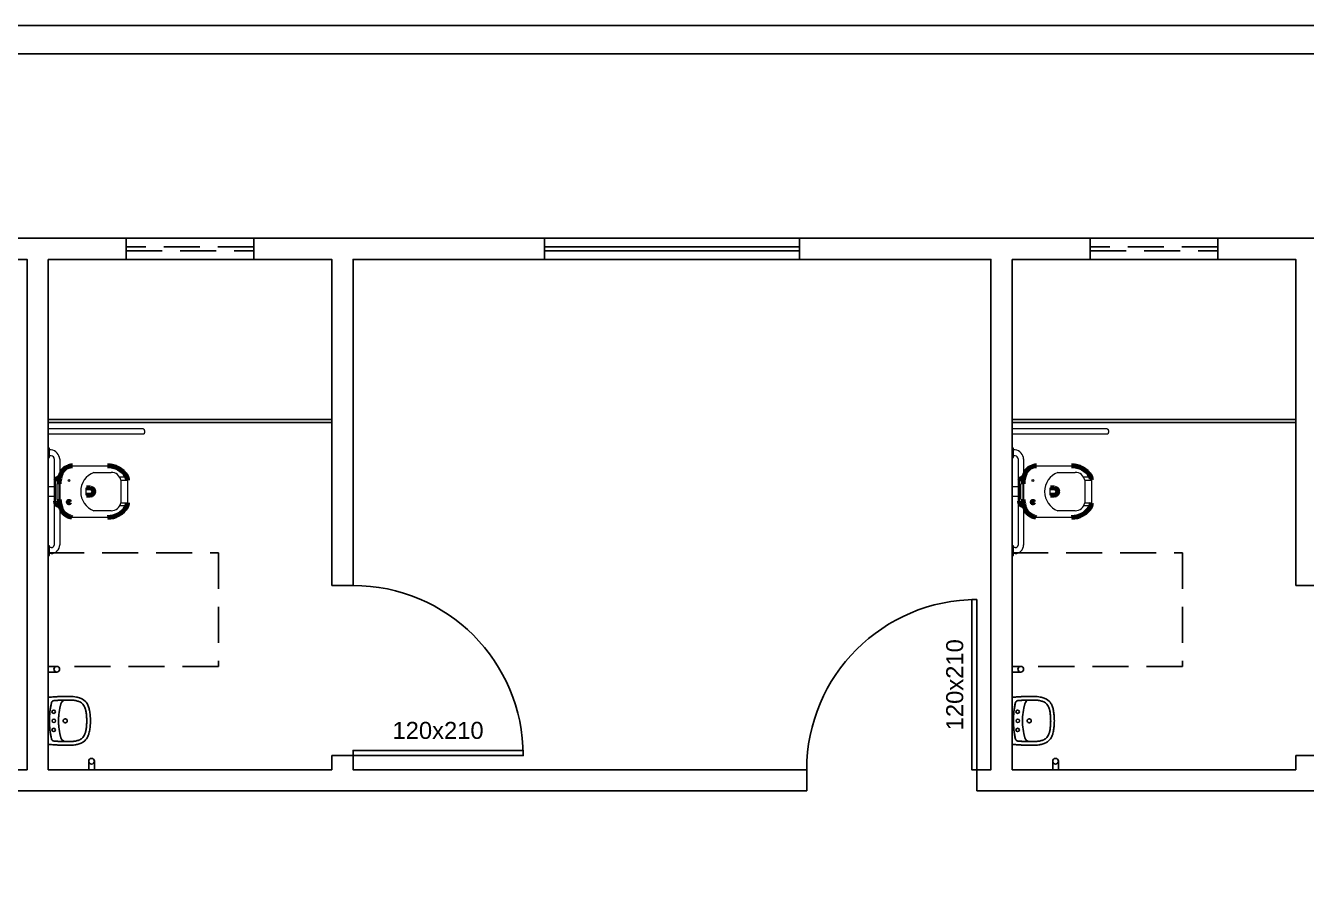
# Model space of a CAD drawing. Header units: centimetres. Extents: x 45464 to 685867, y 12828 to 16690.
# Drawn here: x 675793 to 676697, y 16088 to 16690 of the extents above; entities that cross this region are included whole.
import ezdxf
from ezdxf.enums import TextEntityAlignment as Align

# ---------------------------------------------------------------- set-up
doc = ezdxf.new("R2010")
doc.units = ezdxf.units.CM
doc.header["$LTSCALE"] = 4
doc.linetypes.add('DASHED2', pattern=[9.525, 6.35, -3.175])
for name, color, linetype in [('0.1', 1, 'Continuous'), ('0.2', 2, 'Continuous'), ('0.4', 4, 'Continuous'), ('0.6', 6, 'Continuous'), ('02-CONT', 2, 'Continuous'), ('08', 8, 'Continuous'), ('PDF1_PH - Metal', 253, 'Continuous'), ('PROJEÇÕES', 1, 'DASHED2')]:
    doc.layers.add(name, color=color, linetype=linetype)
doc.styles.add('2mm 1-50', font='arial.ttf', dxfattribs={"height": 0.1})

# ---------------------------------------------------------------- blocks, each defined once
blk = doc.blocks.new('1_00e-flat-70-flat-1')
at = {"color": 1}
blk.add_arc((-62.7, -34.09), 120, 0, 90, dxfattribs=at)
at = {"layer": '02-CONT'}
blk.add_lwpolyline([(-62.7, -34.09), (-62.7, -30.49), (57.3, -30.49), (57.3, -34.09)], close=True, dxfattribs=at)
blk = doc.blocks.new('1_00e-flat-68-flat-1')
at = {"color": 1}
blk.add_arc((34.09, -62.7), 120, 90, 180, dxfattribs=at)
at = {"layer": '02-CONT'}
blk.add_lwpolyline([(34.09, -62.7), (30.49, -62.7), (30.49, 57.3), (34.09, 57.3)], close=True, dxfattribs=at)
blk = doc.blocks.new('Barra 3-flat-26-flat-1')
at = {"layer": 'PDF1_PH - Metal', "lineweight": 9}
for points in [[(-25386.64, -18995.83), (-25386.64, -19002.59), (-25385.79, -19002.59), (-25385.79, -18995.83)], [(-25386.64, -19064.78), (-25386.64, -19071.54), (-25385.79, -19071.54), (-25385.79, -19064.78)]]:
    blk.add_lwpolyline(points, close=True, dxfattribs=at)
for points in [[(-25384.53, -18997.09), (-25385.79, -18997.09)], [(-25384.53, -19001.32), (-25385.79, -19001.32)], [(-25382.41, -19003.44), (-25382.41, -19064.35)], [(-25378.6, -19003.44), (-25378.6, -19064.35)], [(-25384.53, -19066.05), (-25385.79, -19066.05)], [(-25384.53, -19070.28), (-25385.79, -19070.28)]]:
    blk.add_lwpolyline(points, dxfattribs=at)
for centre, radius, start, end in [((-25385.58, -19004), 6.99, 2.87006, 81.30639), ((-25384.68, -19003.59), 2.27, 3.7764, 86.22647), ((-25384.75, -19064.14), 6.14, 272.05225, 359.96395), ((-25384.6, -19063.79), 2.26, 271.81846, 345.49836)]:
    blk.add_arc(centre, radius, start, end, dxfattribs=at)
blk = doc.blocks.new('bacia sanit-flat-22-flat-1')
at = {"layer": 'PDF1_PH - Metal', "lineweight": 9}
for points in [[(16655.12, 24450.52), (16680.07, 24450.52)], [(16643.27, 24425.27), (16643.27, 24425.56), (16643.27, 24439.09), (16643.27, 24439.94)], [(16670.34, 24445.86), (16670.77, 24445.86), (16671.19, 24445.86), (16671.61, 24445.86), (16672.04, 24445.86), (16680.5, 24445.86), (16680.92, 24445.86), (16681.34, 24445.86), (16681.77, 24445.86), (16682.19, 24445.86), (16682.61, 24445.86)], [(16693.69, 24442.48), (16688.63, 24442.48)], [(16689.38, 24440.36), (16693.61, 24440.36), (16694.03, 24440.36)], [(16689.38, 24440.36), (16689.38, 24439.94), (16689.38, 24439.52), (16689.38, 24439.09), (16689.38, 24438.67), (16689.38, 24438.25), (16689.38, 24437.82), (16689.38, 24437.4), (16689.38, 24436.98), (16689.38, 24436.56), (16689.38, 24436.13), (16689.38, 24435.71)], [(16694.03, 24440.36), (16694.03, 24439.94), (16694.03, 24439.52), (16694.03, 24439.09), (16694.03, 24438.67), (16694.03, 24438.25), (16694.03, 24437.82), (16694.03, 24437.4), (16694.03, 24436.98), (16694.03, 24436.56), (16694.03, 24436.13), (16694.03, 24435.71), (16694.03, 24435.29), (16694.03, 24434.86), (16694.03, 24434.44), (16694.03, 24434.02), (16694.03, 24433.59), (16694.03, 24433.17), (16694.03, 24432.75), (16694.03, 24432.33), (16694.03, 24431.9), (16694.03, 24431.48), (16694.03, 24431.06), (16694.03, 24430.63), (16694.03, 24430.21), (16694.03, 24429.79), (16694.03, 24429.36), (16694.03, 24428.94), (16694.03, 24428.52), (16694.03, 24428.1), (16694.03, 24427.67), (16694.03, 24427.25), (16694.03, 24426.83), (16694.03, 24426.4), (16694.03, 24425.98), (16694.03, 24425.56), (16694.03, 24425.13), (16694.03, 24424.71), (16694.03, 24424.29)], [(16643.27, 24435.71), (16638.2, 24435.71)], [(16644.12, 24437.4), (16644.12, 24436.98), (16644.12, 24436.56), (16644.12, 24428.1), (16644.12, 24427.67), (16644.12, 24427.25)], [(16644.54, 24426.83), (16644.54, 24426.83), (16644.96, 24426.83), (16645.39, 24426.83), (16645.81, 24426.83), (16645.81, 24432.33), (16645.81, 24437.82), (16645.39, 24437.82), (16644.96, 24437.82), (16644.54, 24437.82)], [(16665.69, 24429.79), (16665.27, 24429.79), (16664.85, 24429.79), (16664.85, 24430.21), (16664.85, 24430.63), (16664.85, 24431.06), (16664.85, 24431.48), (16664.85, 24431.9), (16664.85, 24432.33), (16664.85, 24432.75), (16664.85, 24433.17), (16664.85, 24433.59), (16664.85, 24434.02), (16664.85, 24434.44), (16664.85, 24434.86), (16665.27, 24434.86), (16665.27, 24434.86)], [(16689.38, 24435.71), (16689.38, 24435.29), (16689.38, 24434.86), (16689.38, 24434.44), (16689.38, 24434.02), (16689.38, 24433.59), (16689.38, 24433.17), (16689.38, 24432.75), (16689.38, 24432.33), (16689.38, 24431.9), (16689.38, 24431.48), (16689.38, 24431.06), (16689.38, 24430.63), (16689.38, 24430.21), (16689.38, 24429.36)], [(16643.27, 24428.94), (16638.2, 24428.94)], [(16693.69, 24422.17), (16688.58, 24422.17)], [(16689.38, 24429.36), (16689.38, 24428.94), (16689.38, 24428.52), (16689.38, 24428.1), (16689.38, 24427.67), (16689.38, 24427.25), (16689.38, 24426.83), (16689.38, 24426.4), (16689.38, 24425.98), (16689.38, 24425.56), (16689.38, 24425.13), (16689.38, 24424.71), (16689.38, 24424.29)], [(16689.38, 24424.29), (16693.61, 24424.29), (16694.03, 24424.29)], [(16689.38, 24424.29), (16693.61, 24424.29), (16694.03, 24424.29)], [(16680.07, 24414.14), (16655.12, 24414.14)], [(16682.61, 24418.79), (16682.19, 24418.79), (16681.77, 24418.79), (16681.34, 24418.79), (16680.5, 24418.79), (16672.04, 24418.79), (16671.61, 24418.79), (16671.19, 24418.79), (16670.77, 24418.79), (16670.34, 24418.79)]]:
    blk.add_lwpolyline(points, dxfattribs=at)
at = {"layer": 'PDF1_PH - Metal', "lineweight": 211}
for points in [[(16694.03, 24440.36, 0.086524), (16693.46, 24443.12, 0.264906), (16680.07, 24450.52)], [(16694.03, 24424.29, -0.086524), (16693.46, 24421.53, -0.264906), (16680.07, 24414.14)]]:
    blk.add_lwpolyline(points, format="xyb", dxfattribs=at)
blk.add_lwpolyline([(16670.34, 24432.33), (16670.34, 24432.33), (16670.34, 24432.33)], dxfattribs=at)
at = {"layer": 'PDF1_PH - Metal', "lineweight": 9}
blk.add_circle((16652.79, 24440.15), 0.635, dxfattribs=at)
at = {"layer": 'PDF1_PH - Metal', "lineweight": 211}
blk.add_circle((16652.79, 24424.92), 0.635, dxfattribs=at)
for centre, radius, start, end in [((16655.38, 24441.68), 8.83, 90.32166, 157.80555), ((16646.32, 24439.1), 3.16, 88.16607, 164.60321), ((16671.97, 24436.5), 26.19, 161.01393, 177.09734), ((16666.63, 25678.06), 1243.19, 269.93472, 270.06528), ((16667.79, 24432.33), 2.55, 275.86794, 84.13206), ((16646.29, 24425.41), 3.02, 177.29257, 274.25929), ((16673.36, 24428.96), 27.63, 184.42696, 198.80127), ((16666.63, 23393.8), 1035.99, 89.92167, 90.07833), ((16656.59, 24424.36), 10.33, 204.62699, 261.80487)]:
    blk.add_arc(centre, radius, start, end, dxfattribs=at)
at = {"layer": 'PDF1_PH - Metal', "lineweight": 9}
for centre, radius, start, end in [((16675.54, 24432.33), 14.5, 110.98218, 249.01782), ((16682.69, 24439.04), 6.82, 11.17197, 90.64388), ((16644.54, 24437.4), 0.423, 90, 180), ((16644.54, 24427.25), 0.423, 180, 270), ((16682.69, 24425.61), 6.82, 269.35612, 348.82803)]:
    blk.add_arc(centre, radius, start, end, dxfattribs=at)
blk = doc.blocks.new('L.51_P-flat-24-flat-1')
at = {"layer": '08'}
for p, q in [((0, 15.97), (0, 15.95)), ((0, 15.95), (0, -15.95)), ((0.72, 16.62), (0.56, 16.6)), ((0.56, 16.6), (0.56, 16.6)), ((1.76, 10.33), (1.76, 10.33)), ((2.32, 16.79), (2.32, 16.79)), ((6.08, 14.43), (4.05, 14.33)), ((6.08, 14.43), (4.06, 14.33)), ((6.08, 14.43), (6.08, 14.43)), ((8.93, 12.08), (8.24, 8.98)), ((11.04, 14.61), (10.22, 14.6)), ((11.92, 14.63), (12.22, 14.63)), ((16.64, 17.2), (16.64, 17.2)), ((21.07, 13.81), (21.07, 13.81)), ((0.79, 0), (0.79, 0)), ((8.93, -12.08), (8.24, -8.98)), ((0, -15.97), (0, -15.95)), ((0.56, -16.6), (0.56, -16.6)), ((0.56, -16.6), (0.72, -16.62)), ((1.76, -10.33), (1.76, -10.33)), ((2.32, -16.79), (2.32, -16.79)), ((6.08, -14.43), (4.05, -14.33)), ((6.08, -14.43), (4.06, -14.33)), ((6.08, -14.43), (6.08, -14.43)), ((11.04, -14.61), (10.22, -14.6)), ((11.92, -14.63), (12.22, -14.63)), ((16.64, -17.2), (16.64, -17.2)), ((21.07, -13.81), (21.07, -13.81))]:
    blk.add_line(p, q, dxfattribs=at)
for points in [[(0.56, 16.6), (0.56, 16.6, 0.380301), (0, 15.97)], [(2.32, 16.79), (2.32, 16.79, 0.007612), (0.72, 16.62)], [(0.79, 0), (0.79, 0, -0.05776), (2.29, 12.85)], [(2.29, 12.85), (2.29, 12.85, 0.047394), (0.83, 2.2)], [(4.05, 14.33), (4.05, 14.33, 0.334834), (2.29, 12.85)], [(2.29, 12.85), (2.29, 12.85, -0.332966), (4.06, 14.33)], [(2.29, 12.85), (2.29, 12.85, -0.000374), (2.29, 12.85)], [(16.64, 17.2, 0.014577), (14.36, 17.27, 0.005049), (13, 17.26, 0.003057), (11.18, 17.22, 0.003579), (6.63, 17.06, 0.005839), (3.9, 16.91, 0.006773), (2.31, 16.79)], [(2.32, 16.79, -0.006011), (4.1, 16.92, -0.005348), (6.76, 17.06, -0.004521), (12.12, 17.24, -0.006524), (14.38, 17.27, -0.013546), (16.64, 17.2)], [(4.06, 14.33), (4.06, 14.33, 0.000631), (4.05, 14.33)], [(11.04, 14.61, -0.005207), (9.81, 14.61, 0.005375), (9.19, 14.6, 0.00664), (8.57, 14.58, 0.004375), (7.95, 14.55, 0.001156), (6.7, 14.47, -0.003092), (6.08, 14.43)], [(6.08, 14.43, 0.002091), (6.47, 14.45, 0.001464), (7.63, 14.53, -0.004115), (8.42, 14.58, -0.007251), (9.21, 14.6)], [(8.93, 12.08), (8.93, 12.08, -0.307483), (11.52, 14.52)], [(9.21, 14.6, -0.00474), (9.49, 14.6, -0.002257), (9.75, 14.6, 0.000797), (10.22, 14.6)], [(11.62, 14.61), (11.62, 14.61, 0.000884), (11.04, 14.61)], [(11.48, 14.55, -0.031436), (11.48, 14.55, -0.037384), (11.47, 14.56, -0.040471), (11.47, 14.56, -0.050709), (11.47, 14.56, -0.178998), (11.47, 14.57, -0.053532), (11.47, 14.57, -0.043329), (11.47, 14.57, -0.036196), (11.48, 14.58, -0.039167), (11.48, 14.58, 0.07472), (11.48, 14.58, -0.042333), (11.48, 14.58)], [(11.48, 14.58, -0.034945), (11.49, 14.58, -0.02698), (11.49, 14.59, -0.021593), (11.5, 14.59, -0.016954), (11.51, 14.6, -0.017111), (11.53, 14.6, -0.016189), (11.55, 14.6, -0.01233), (11.58, 14.61, -0.012048), (11.62, 14.61)], [(11.48, 14.55, -0.009681), (11.49, 14.55, -0.009978), (11.5, 14.54, -0.026851), (11.51, 14.54, -0.027297), (11.52, 14.54, -0.027498), (11.52, 14.54, -0.032168), (11.52, 14.54, -0.049163), (11.52, 14.53, -0.186923), (11.52, 14.53, -0.107041), (11.52, 14.53, -0.038487), (11.52, 14.53, -0.012498), (11.52, 14.52, 0.025241), (11.52, 14.52, 0.046032), (11.52, 14.52)], [(11.57, 14.56, -0.048484), (11.57, 14.55, -0.048279), (11.57, 14.55, -0.084885), (11.57, 14.55, -0.141909), (11.57, 14.55, -0.057696), (11.57, 14.55, -0.043541), (11.57, 14.54, -0.040045), (11.57, 14.54, -0.034229), (11.56, 14.54, -0.023292), (11.56, 14.54, -0.016532), (11.55, 14.53, -0.014864), (11.54, 14.53, -0.018599), (11.53, 14.52, -0.010502), (11.52, 14.52)], [(11.56, 14.59, -0.041118), (11.57, 14.59, -0.033041), (11.57, 14.59, -0.026349), (11.58, 14.6, -0.020575), (11.59, 14.6, -0.016329), (11.6, 14.6, -0.013256), (11.61, 14.61, -0.016526), (11.63, 14.61, -0.01256), (11.65, 14.61, -0.007787), (11.67, 14.62)], [(11.57, 14.56, -0.032299), (11.56, 14.56, -0.039418), (11.56, 14.56, -0.046129), (11.56, 14.57, -0.058765), (11.56, 14.57, -0.15242), (11.56, 14.57, -0.058959), (11.56, 14.58, -0.046419), (11.56, 14.58, 0.005047), (11.56, 14.58, 0.034816), (11.56, 14.58, 0.004251), (11.56, 14.58, -0.041022), (11.56, 14.59)], [(11.67, 14.62), (11.67, 14.62, -0.021484), (11.62, 14.61)], [(12.22, 14.63, -0.002269), (13.83, 14.65, -0.004998), (15.03, 14.64, -0.007991), (16.23, 14.61, -0.025422), (18.62, 14.38)], [(19.78, 16.8, 0.02367), (17.62, 17.12, 0.009145), (16.64, 17.2)], [(18.62, 14.38, -0.020568), (20.01, 14.11, -0.019806), (21.07, 13.81)], [(29.51, 3.95, 0.007611), (29.32, 5.6, 0.01342), (29.06, 7.25, 0.036993), (28.37, 9.92, 0.053243), (27.33, 12.19, 0.127567), (24.19, 15.25, 0.05263), (21.92, 16.25, 0.024865), (20.32, 16.69, 0.007061), (19.78, 16.8)], [(21.07, 13.81, -0.030827), (22.21, 13.36, -0.09604), (24.36, 11.82, -0.063195), (25.35, 10.43, -0.034611), (25.86, 9.29, -0.022848), (26.18, 8.32)], [(0.83, 2.2), (0.83, 2.2, 0.010006), (0.79, 0)], [(0.79, 0), (0.79, 0, 0.05776), (2.29, -12.85)], [(7.31, 2.88, 0.012649), (7.2, 0.9, 0.007226), (7.19, 0)], [(7.31, -2.88, -0.012649), (7.2, -0.9, -0.007226), (7.19, 0)], [(10.52, 0), (10.52, 0, -0.124906), (10.7, 0.69)], [(10.74, 0.77), (10.74, 0.77, -0.2534), (11.94, 1.44)], [(12.12, 1.43), (12.12, 1.43, -0.381509), (13.4, 0)], [(12.12, -1.43), (12.12, -1.43, 0.381509), (13.4, 0)], [(26.91, 4.06, 0.00807), (26.75, 5.41, 0.011919), (26.53, 6.74, 0.013199), (26.31, 7.8, 0.008071), (26.18, 8.32)], [(26.98, 3.19), (26.98, 3.19, 0.005718), (26.91, 4.06)], [(27.11, 0), (27.11, 0, 0.019657), (26.98, 3.19)], [(27.11, 0), (27.11, 0, -0.019657), (26.98, -3.19)], [(29.7, 0), (29.7, 0, 0.024234), (29.51, 3.95)], [(0.83, -2.2), (0.83, -2.2, -0.010006), (0.79, 0)], [(2.29, -12.85), (2.29, -12.85, -0.047394), (0.83, -2.2)], [(10.52, 0), (10.52, 0, 0.124906), (10.7, -0.69)], [(10.74, -0.77), (10.74, -0.77, 0.2534), (11.94, -1.44)], [(19.78, -16.8, 0.041222), (22.44, -16.07, 0.064156), (24.9, -14.79, 0.11159), (27.48, -11.94, 0.047064), (28.38, -9.92, 0.01722), (28.7, -8.86, 0.01972), (29.06, -7.24, 0.013523), (29.32, -5.6, 0.009069), (29.51, -3.95)], [(21.07, -13.81, 0.030827), (22.21, -13.36, 0.09604), (24.36, -11.82, 0.063195), (25.35, -10.43, 0.034611), (25.86, -9.29, 0.022848), (26.18, -8.32)], [(26.91, -4.06, -0.00807), (26.75, -5.41, -0.011919), (26.53, -6.74, -0.013199), (26.31, -7.8, -0.008071), (26.18, -8.32)], [(26.98, -3.19), (26.98, -3.19, -0.005718), (26.91, -4.06)], [(29.51, -3.95), (29.51, -3.95, 0.024376), (29.7, 0)], [(0, -15.97), (0, -15.97, 0.380329), (0.56, -16.6)], [(0.72, -16.62), (0.72, -16.62, 0.007418), (2.32, -16.79)], [(4.05, -14.33), (4.05, -14.33, -0.334834), (2.29, -12.85)], [(2.29, -12.85), (2.29, -12.85, 0.000374), (2.29, -12.85)], [(2.29, -12.85), (2.29, -12.85, 0.332962), (4.06, -14.33)], [(2.31, -16.79, 0.00678), (3.89, -16.91, 0.004564), (5.71, -17.02, 0.002524), (7.53, -17.1, 0.004352), (12.09, -17.24, 0.006501), (14.36, -17.27, 0.013543), (16.64, -17.2)], [(2.32, -16.79, 0.006011), (4.1, -16.92, 0.005348), (6.76, -17.06, 0.004521), (12.12, -17.24, 0.006524), (14.38, -17.27, 0.013546), (16.64, -17.2)], [(4.06, -14.33), (4.06, -14.33, -0.000631), (4.05, -14.33)], [(11.04, -14.61, 0.005207), (9.81, -14.61, -0.005375), (9.19, -14.6, -0.00664), (8.57, -14.58, -0.004375), (7.95, -14.55, -0.001156), (6.7, -14.47, 0.003092), (6.08, -14.43)], [(6.08, -14.43, -0.002091), (6.47, -14.45, -0.001464), (7.63, -14.53, 0.004115), (8.42, -14.58, 0.007251), (9.21, -14.6)], [(8.93, -12.08), (8.93, -12.08, 0.307483), (11.52, -14.52)], [(9.21, -14.6, 0.00474), (9.49, -14.6, 0.002257), (9.75, -14.6, -0.000797), (10.22, -14.6)], [(11.62, -14.61), (11.62, -14.61, -0.000884), (11.04, -14.61)], [(11.57, -14.56, 0.048484), (11.57, -14.55, 0.048279), (11.57, -14.55, 0.084885), (11.57, -14.55, 0.141909), (11.57, -14.55, 0.057696), (11.57, -14.55, 0.043541), (11.57, -14.54, 0.040045), (11.57, -14.54, 0.034229), (11.56, -14.54, 0.023292), (11.56, -14.54, 0.016532), (11.55, -14.53, 0.014864), (11.54, -14.53, 0.018599), (11.53, -14.52, 0.010502), (11.52, -14.52)], [(11.57, -14.56, 0.032299), (11.56, -14.56, 0.039418), (11.56, -14.56, 0.046129), (11.56, -14.57, 0.058765), (11.56, -14.57, 0.15242), (11.56, -14.57, 0.058959), (11.56, -14.58, 0.046419), (11.56, -14.58, -0.005047), (11.56, -14.58, -0.034816), (11.56, -14.58, -0.004251), (11.56, -14.58, 0.041022), (11.56, -14.59)], [(11.56, -14.59, 0.041118), (11.57, -14.59, 0.033041), (11.57, -14.59, 0.026349), (11.58, -14.6, 0.020575), (11.59, -14.6, 0.016329), (11.6, -14.6, 0.013256), (11.61, -14.61, 0.016526), (11.63, -14.61, 0.01256), (11.65, -14.61, 0.007787), (11.67, -14.62)], [(11.67, -14.62), (11.67, -14.62, 0.021484), (11.62, -14.61)], [(18.62, -14.38, -0.025995), (16.23, -14.61, -0.0078), (15.43, -14.64, -0.006638), (12.22, -14.63)], [(16.64, -17.2, 0.021184), (18.8, -16.97, 0.011263), (19.78, -16.8)], [(21.07, -13.81, -0.022641), (19.86, -14.14, -0.018458), (18.62, -14.38)]]:
    blk.add_lwpolyline(points, format="xyb", dxfattribs=at)
at = {"layer": '08', "ltscale": 27.502596}
for centre in [(3.8, 6.4), (3.8, -6.4)]:
    blk.add_circle(centre, 1.22, dxfattribs=at)
at = {"layer": '08'}
for centre, radius, start, end in [((3.93, 0), 1.22, 0, 180), ((3.93, 0), 1.22, 180, 360), ((51.2, -0.66), 44.03, 167.34497, 175.38395), ((51.2, 0.66), 44.03, 184.61605, 192.65503)]:
    blk.add_arc(centre, radius, start, end, dxfattribs=at)
for centre, major_axis, ratio, start_param, end_param in [((11.48, 15.22), (0.424, -0.48), 0.993745, -0.721267, -0.591454), ((11.48, 15.19), (0.347, 0.538), 0.98852, -2.558386, -2.421709), ((11.96, 11.4), (0.71, -3.15), 0.999971, 2.93072, 3.008068), ((11.95, 0), (0.06, -1.44), 0.992169, -2.130367, -2.113744), ((11.95, 0), (0.03, -1.44), 0.991671, -2.157977, -2.111955), ((11.96, -0.02), (0.13, -1.46), 0.992499, 2.941317, 3.068984), ((11.95, 0), (0.06, 1.44), 0.992169, 2.113744, 2.130367), ((11.95, 0), (0.03, 1.44), 0.991671, 2.111955, 2.157977), ((11.96, 0.02), (0.13, 1.46), 0.992499, -3.068984, -2.941317), ((11.96, -11.4), (0.71, 3.15), 0.999971, -3.008068, -2.93072)]:
    blk.add_ellipse(centre, major_axis=major_axis, ratio=ratio, start_param=start_param, end_param=end_param, dxfattribs=at)
blk = doc.blocks.new('Barra 3-flat-25-flat-1')
at = {"layer": 'PDF1_PH - Metal', "lineweight": 9}
for points in [[(-25386.64, -18995.83), (-25386.64, -19002.59), (-25385.79, -19002.59), (-25385.79, -18995.83)], [(-25386.64, -19064.78), (-25386.64, -19071.54), (-25385.79, -19071.54), (-25385.79, -19064.78)]]:
    blk.add_lwpolyline(points, close=True, dxfattribs=at)
for points in [[(-25384.53, -18997.09), (-25385.79, -18997.09)], [(-25384.53, -19001.32), (-25385.79, -19001.32)], [(-25382.41, -19003.44), (-25382.41, -19064.35)], [(-25378.6, -19003.44), (-25378.6, -19064.35)], [(-25384.53, -19066.05), (-25385.79, -19066.05)], [(-25384.53, -19070.28), (-25385.79, -19070.28)]]:
    blk.add_lwpolyline(points, dxfattribs=at)
for centre, radius, start, end in [((-25385.58, -19004), 6.99, 2.87006, 81.30639), ((-25384.68, -19003.59), 2.27, 3.7764, 86.22647), ((-25384.75, -19064.14), 6.14, 272.05225, 359.96395), ((-25384.6, -19063.79), 2.26, 271.81846, 345.49836)]:
    blk.add_arc(centre, radius, start, end, dxfattribs=at)
blk = doc.blocks.new('bacia sanit-flat-21-flat-1')
at = {"layer": 'PDF1_PH - Metal', "lineweight": 9}
for points in [[(16655.12, 24450.52), (16680.07, 24450.52)], [(16643.27, 24425.27), (16643.27, 24425.56), (16643.27, 24439.09), (16643.27, 24439.94)], [(16670.34, 24445.86), (16670.77, 24445.86), (16671.19, 24445.86), (16671.61, 24445.86), (16672.04, 24445.86), (16680.5, 24445.86), (16680.92, 24445.86), (16681.34, 24445.86), (16681.77, 24445.86), (16682.19, 24445.86), (16682.61, 24445.86)], [(16693.69, 24442.48), (16688.63, 24442.48)], [(16689.38, 24440.36), (16693.61, 24440.36), (16694.03, 24440.36)], [(16689.38, 24440.36), (16689.38, 24439.94), (16689.38, 24439.52), (16689.38, 24439.09), (16689.38, 24438.67), (16689.38, 24438.25), (16689.38, 24437.82), (16689.38, 24437.4), (16689.38, 24436.98), (16689.38, 24436.56), (16689.38, 24436.13), (16689.38, 24435.71)], [(16694.03, 24440.36), (16694.03, 24439.94), (16694.03, 24439.52), (16694.03, 24439.09), (16694.03, 24438.67), (16694.03, 24438.25), (16694.03, 24437.82), (16694.03, 24437.4), (16694.03, 24436.98), (16694.03, 24436.56), (16694.03, 24436.13), (16694.03, 24435.71), (16694.03, 24435.29), (16694.03, 24434.86), (16694.03, 24434.44), (16694.03, 24434.02), (16694.03, 24433.59), (16694.03, 24433.17), (16694.03, 24432.75), (16694.03, 24432.33), (16694.03, 24431.9), (16694.03, 24431.48), (16694.03, 24431.06), (16694.03, 24430.63), (16694.03, 24430.21), (16694.03, 24429.79), (16694.03, 24429.36), (16694.03, 24428.94), (16694.03, 24428.52), (16694.03, 24428.1), (16694.03, 24427.67), (16694.03, 24427.25), (16694.03, 24426.83), (16694.03, 24426.4), (16694.03, 24425.98), (16694.03, 24425.56), (16694.03, 24425.13), (16694.03, 24424.71), (16694.03, 24424.29)], [(16643.27, 24435.71), (16638.2, 24435.71)], [(16644.12, 24437.4), (16644.12, 24436.98), (16644.12, 24436.56), (16644.12, 24428.1), (16644.12, 24427.67), (16644.12, 24427.25)], [(16644.54, 24426.83), (16644.54, 24426.83), (16644.96, 24426.83), (16645.39, 24426.83), (16645.81, 24426.83), (16645.81, 24432.33), (16645.81, 24437.82), (16645.39, 24437.82), (16644.96, 24437.82), (16644.54, 24437.82)], [(16665.69, 24429.79), (16665.27, 24429.79), (16664.85, 24429.79), (16664.85, 24430.21), (16664.85, 24430.63), (16664.85, 24431.06), (16664.85, 24431.48), (16664.85, 24431.9), (16664.85, 24432.33), (16664.85, 24432.75), (16664.85, 24433.17), (16664.85, 24433.59), (16664.85, 24434.02), (16664.85, 24434.44), (16664.85, 24434.86), (16665.27, 24434.86), (16665.27, 24434.86)], [(16689.38, 24435.71), (16689.38, 24435.29), (16689.38, 24434.86), (16689.38, 24434.44), (16689.38, 24434.02), (16689.38, 24433.59), (16689.38, 24433.17), (16689.38, 24432.75), (16689.38, 24432.33), (16689.38, 24431.9), (16689.38, 24431.48), (16689.38, 24431.06), (16689.38, 24430.63), (16689.38, 24430.21), (16689.38, 24429.36)], [(16643.27, 24428.94), (16638.2, 24428.94)], [(16693.69, 24422.17), (16688.58, 24422.17)], [(16689.38, 24429.36), (16689.38, 24428.94), (16689.38, 24428.52), (16689.38, 24428.1), (16689.38, 24427.67), (16689.38, 24427.25), (16689.38, 24426.83), (16689.38, 24426.4), (16689.38, 24425.98), (16689.38, 24425.56), (16689.38, 24425.13), (16689.38, 24424.71), (16689.38, 24424.29)], [(16689.38, 24424.29), (16693.61, 24424.29), (16694.03, 24424.29)], [(16689.38, 24424.29), (16693.61, 24424.29), (16694.03, 24424.29)], [(16680.07, 24414.14), (16655.12, 24414.14)], [(16682.61, 24418.79), (16682.19, 24418.79), (16681.77, 24418.79), (16681.34, 24418.79), (16680.5, 24418.79), (16672.04, 24418.79), (16671.61, 24418.79), (16671.19, 24418.79), (16670.77, 24418.79), (16670.34, 24418.79)]]:
    blk.add_lwpolyline(points, dxfattribs=at)
at = {"layer": 'PDF1_PH - Metal', "lineweight": 211}
for points in [[(16694.03, 24440.36, 0.086524), (16693.46, 24443.12, 0.264906), (16680.07, 24450.52)], [(16694.03, 24424.29, -0.086524), (16693.46, 24421.53, -0.264906), (16680.07, 24414.14)]]:
    blk.add_lwpolyline(points, format="xyb", dxfattribs=at)
blk.add_lwpolyline([(16670.34, 24432.33), (16670.34, 24432.33), (16670.34, 24432.33)], dxfattribs=at)
at = {"layer": 'PDF1_PH - Metal', "lineweight": 9}
blk.add_circle((16652.79, 24440.15), 0.635, dxfattribs=at)
at = {"layer": 'PDF1_PH - Metal', "lineweight": 211}
blk.add_circle((16652.79, 24424.92), 0.635, dxfattribs=at)
for centre, radius, start, end in [((16655.38, 24441.68), 8.83, 90.32166, 157.80555), ((16646.32, 24439.1), 3.16, 88.16607, 164.60321), ((16671.97, 24436.5), 26.19, 161.01393, 177.09734), ((16666.63, 25678.06), 1243.19, 269.93472, 270.06528), ((16667.79, 24432.33), 2.55, 275.86794, 84.13206), ((16646.29, 24425.41), 3.02, 177.29257, 274.25929), ((16673.36, 24428.96), 27.63, 184.42696, 198.80127), ((16666.63, 23393.8), 1035.99, 89.92167, 90.07833), ((16656.59, 24424.36), 10.33, 204.62699, 261.80487)]:
    blk.add_arc(centre, radius, start, end, dxfattribs=at)
at = {"layer": 'PDF1_PH - Metal', "lineweight": 9}
for centre, radius, start, end in [((16675.54, 24432.33), 14.5, 110.98218, 249.01782), ((16682.69, 24439.04), 6.82, 11.17197, 90.64388), ((16644.54, 24437.4), 0.423, 90, 180), ((16644.54, 24427.25), 0.423, 180, 270), ((16682.69, 24425.61), 6.82, 269.35612, 348.82803)]:
    blk.add_arc(centre, radius, start, end, dxfattribs=at)
blk = doc.blocks.new('L.51_P-flat-23-flat-1')
at = {"layer": '08'}
for p, q in [((0, 15.97), (0, 15.95)), ((0, 15.95), (0, -15.95)), ((0.72, 16.62), (0.56, 16.6)), ((0.56, 16.6), (0.56, 16.6)), ((1.76, 10.33), (1.76, 10.33)), ((2.32, 16.79), (2.32, 16.79)), ((6.08, 14.43), (4.05, 14.33)), ((6.08, 14.43), (4.06, 14.33)), ((6.08, 14.43), (6.08, 14.43)), ((8.93, 12.08), (8.24, 8.98)), ((11.04, 14.61), (10.22, 14.6)), ((11.92, 14.63), (12.22, 14.63)), ((16.64, 17.2), (16.64, 17.2)), ((21.07, 13.81), (21.07, 13.81)), ((0.79, 0), (0.79, 0)), ((8.93, -12.08), (8.24, -8.98)), ((0, -15.97), (0, -15.95)), ((0.56, -16.6), (0.56, -16.6)), ((0.56, -16.6), (0.72, -16.62)), ((1.76, -10.33), (1.76, -10.33)), ((2.32, -16.79), (2.32, -16.79)), ((6.08, -14.43), (4.05, -14.33)), ((6.08, -14.43), (4.06, -14.33)), ((6.08, -14.43), (6.08, -14.43)), ((11.04, -14.61), (10.22, -14.6)), ((11.92, -14.63), (12.22, -14.63)), ((16.64, -17.2), (16.64, -17.2)), ((21.07, -13.81), (21.07, -13.81))]:
    blk.add_line(p, q, dxfattribs=at)
for points in [[(0.56, 16.6), (0.56, 16.6, 0.380301), (0, 15.97)], [(2.32, 16.79), (2.32, 16.79, 0.007612), (0.72, 16.62)], [(0.79, 0), (0.79, 0, -0.05776), (2.29, 12.85)], [(2.29, 12.85), (2.29, 12.85, 0.047394), (0.83, 2.2)], [(4.05, 14.33), (4.05, 14.33, 0.334834), (2.29, 12.85)], [(2.29, 12.85), (2.29, 12.85, -0.332966), (4.06, 14.33)], [(2.29, 12.85), (2.29, 12.85, -0.000374), (2.29, 12.85)], [(16.64, 17.2, 0.014577), (14.36, 17.27, 0.005049), (13, 17.26, 0.003057), (11.18, 17.22, 0.003579), (6.63, 17.06, 0.005839), (3.9, 16.91, 0.006773), (2.31, 16.79)], [(2.32, 16.79, -0.006011), (4.1, 16.92, -0.005348), (6.76, 17.06, -0.004521), (12.12, 17.24, -0.006524), (14.38, 17.27, -0.013546), (16.64, 17.2)], [(4.06, 14.33), (4.06, 14.33, 0.000631), (4.05, 14.33)], [(11.04, 14.61, -0.005207), (9.81, 14.61, 0.005375), (9.19, 14.6, 0.00664), (8.57, 14.58, 0.004375), (7.95, 14.55, 0.001156), (6.7, 14.47, -0.003092), (6.08, 14.43)], [(6.08, 14.43, 0.002091), (6.47, 14.45, 0.001464), (7.63, 14.53, -0.004115), (8.42, 14.58, -0.007251), (9.21, 14.6)], [(8.93, 12.08), (8.93, 12.08, -0.307483), (11.52, 14.52)], [(9.21, 14.6, -0.00474), (9.49, 14.6, -0.002257), (9.75, 14.6, 0.000797), (10.22, 14.6)], [(11.62, 14.61), (11.62, 14.61, 0.000884), (11.04, 14.61)], [(11.48, 14.55, -0.031436), (11.48, 14.55, -0.037384), (11.47, 14.56, -0.040471), (11.47, 14.56, -0.050709), (11.47, 14.56, -0.178998), (11.47, 14.57, -0.053532), (11.47, 14.57, -0.043329), (11.47, 14.57, -0.036196), (11.48, 14.58, -0.039167), (11.48, 14.58, 0.07472), (11.48, 14.58, -0.042333), (11.48, 14.58)], [(11.48, 14.58, -0.034945), (11.49, 14.58, -0.02698), (11.49, 14.59, -0.021593), (11.5, 14.59, -0.016954), (11.51, 14.6, -0.017111), (11.53, 14.6, -0.016189), (11.55, 14.6, -0.01233), (11.58, 14.61, -0.012048), (11.62, 14.61)], [(11.48, 14.55, -0.009681), (11.49, 14.55, -0.009978), (11.5, 14.54, -0.026851), (11.51, 14.54, -0.027297), (11.52, 14.54, -0.027498), (11.52, 14.54, -0.032168), (11.52, 14.54, -0.049163), (11.52, 14.53, -0.186923), (11.52, 14.53, -0.107041), (11.52, 14.53, -0.038487), (11.52, 14.53, -0.012498), (11.52, 14.52, 0.025241), (11.52, 14.52, 0.046032), (11.52, 14.52)], [(11.57, 14.56, -0.048484), (11.57, 14.55, -0.048279), (11.57, 14.55, -0.084885), (11.57, 14.55, -0.141909), (11.57, 14.55, -0.057696), (11.57, 14.55, -0.043541), (11.57, 14.54, -0.040045), (11.57, 14.54, -0.034229), (11.56, 14.54, -0.023292), (11.56, 14.54, -0.016532), (11.55, 14.53, -0.014864), (11.54, 14.53, -0.018599), (11.53, 14.52, -0.010502), (11.52, 14.52)], [(11.56, 14.59, -0.041118), (11.57, 14.59, -0.033041), (11.57, 14.59, -0.026349), (11.58, 14.6, -0.020575), (11.59, 14.6, -0.016329), (11.6, 14.6, -0.013256), (11.61, 14.61, -0.016526), (11.63, 14.61, -0.01256), (11.65, 14.61, -0.007787), (11.67, 14.62)], [(11.57, 14.56, -0.032299), (11.56, 14.56, -0.039418), (11.56, 14.56, -0.046129), (11.56, 14.57, -0.058765), (11.56, 14.57, -0.15242), (11.56, 14.57, -0.058959), (11.56, 14.58, -0.046419), (11.56, 14.58, 0.005047), (11.56, 14.58, 0.034816), (11.56, 14.58, 0.004251), (11.56, 14.58, -0.041022), (11.56, 14.59)], [(11.67, 14.62), (11.67, 14.62, -0.021484), (11.62, 14.61)], [(12.22, 14.63, -0.002269), (13.83, 14.65, -0.004998), (15.03, 14.64, -0.007991), (16.23, 14.61, -0.025422), (18.62, 14.38)], [(19.78, 16.8, 0.02367), (17.62, 17.12, 0.009145), (16.64, 17.2)], [(18.62, 14.38, -0.020568), (20.01, 14.11, -0.019806), (21.07, 13.81)], [(29.51, 3.95, 0.007611), (29.32, 5.6, 0.01342), (29.06, 7.25, 0.036993), (28.37, 9.92, 0.053243), (27.33, 12.19, 0.127567), (24.19, 15.25, 0.05263), (21.92, 16.25, 0.024865), (20.32, 16.69, 0.007061), (19.78, 16.8)], [(21.07, 13.81, -0.030827), (22.21, 13.36, -0.09604), (24.36, 11.82, -0.063195), (25.35, 10.43, -0.034611), (25.86, 9.29, -0.022848), (26.18, 8.32)], [(0.83, 2.2), (0.83, 2.2, 0.010006), (0.79, 0)], [(0.79, 0), (0.79, 0, 0.05776), (2.29, -12.85)], [(7.31, 2.88, 0.012649), (7.2, 0.9, 0.007226), (7.19, 0)], [(7.31, -2.88, -0.012649), (7.2, -0.9, -0.007226), (7.19, 0)], [(10.52, 0), (10.52, 0, -0.124906), (10.7, 0.69)], [(10.74, 0.77), (10.74, 0.77, -0.2534), (11.94, 1.44)], [(12.12, 1.43), (12.12, 1.43, -0.381509), (13.4, 0)], [(12.12, -1.43), (12.12, -1.43, 0.381509), (13.4, 0)], [(26.91, 4.06, 0.00807), (26.75, 5.41, 0.011919), (26.53, 6.74, 0.013199), (26.31, 7.8, 0.008071), (26.18, 8.32)], [(26.98, 3.19), (26.98, 3.19, 0.005718), (26.91, 4.06)], [(27.11, 0), (27.11, 0, 0.019657), (26.98, 3.19)], [(27.11, 0), (27.11, 0, -0.019657), (26.98, -3.19)], [(29.7, 0), (29.7, 0, 0.024234), (29.51, 3.95)], [(0.83, -2.2), (0.83, -2.2, -0.010006), (0.79, 0)], [(2.29, -12.85), (2.29, -12.85, -0.047394), (0.83, -2.2)], [(10.52, 0), (10.52, 0, 0.124906), (10.7, -0.69)], [(10.74, -0.77), (10.74, -0.77, 0.2534), (11.94, -1.44)], [(19.78, -16.8, 0.041222), (22.44, -16.07, 0.064156), (24.9, -14.79, 0.11159), (27.48, -11.94, 0.047064), (28.38, -9.92, 0.01722), (28.7, -8.86, 0.01972), (29.06, -7.24, 0.013523), (29.32, -5.6, 0.009069), (29.51, -3.95)], [(21.07, -13.81, 0.030827), (22.21, -13.36, 0.09604), (24.36, -11.82, 0.063195), (25.35, -10.43, 0.034611), (25.86, -9.29, 0.022848), (26.18, -8.32)], [(26.91, -4.06, -0.00807), (26.75, -5.41, -0.011919), (26.53, -6.74, -0.013199), (26.31, -7.8, -0.008071), (26.18, -8.32)], [(26.98, -3.19), (26.98, -3.19, -0.005718), (26.91, -4.06)], [(29.51, -3.95), (29.51, -3.95, 0.024376), (29.7, 0)], [(0, -15.97), (0, -15.97, 0.380329), (0.56, -16.6)], [(0.72, -16.62), (0.72, -16.62, 0.007418), (2.32, -16.79)], [(4.05, -14.33), (4.05, -14.33, -0.334834), (2.29, -12.85)], [(2.29, -12.85), (2.29, -12.85, 0.000374), (2.29, -12.85)], [(2.29, -12.85), (2.29, -12.85, 0.332962), (4.06, -14.33)], [(2.31, -16.79, 0.00678), (3.89, -16.91, 0.004564), (5.71, -17.02, 0.002524), (7.53, -17.1, 0.004352), (12.09, -17.24, 0.006501), (14.36, -17.27, 0.013543), (16.64, -17.2)], [(2.32, -16.79, 0.006011), (4.1, -16.92, 0.005348), (6.76, -17.06, 0.004521), (12.12, -17.24, 0.006524), (14.38, -17.27, 0.013546), (16.64, -17.2)], [(4.06, -14.33), (4.06, -14.33, -0.000631), (4.05, -14.33)], [(11.04, -14.61, 0.005207), (9.81, -14.61, -0.005375), (9.19, -14.6, -0.00664), (8.57, -14.58, -0.004375), (7.95, -14.55, -0.001156), (6.7, -14.47, 0.003092), (6.08, -14.43)], [(6.08, -14.43, -0.002091), (6.47, -14.45, -0.001464), (7.63, -14.53, 0.004115), (8.42, -14.58, 0.007251), (9.21, -14.6)], [(8.93, -12.08), (8.93, -12.08, 0.307483), (11.52, -14.52)], [(9.21, -14.6, 0.00474), (9.49, -14.6, 0.002257), (9.75, -14.6, -0.000797), (10.22, -14.6)], [(11.62, -14.61), (11.62, -14.61, -0.000884), (11.04, -14.61)], [(11.57, -14.56, 0.048484), (11.57, -14.55, 0.048279), (11.57, -14.55, 0.084885), (11.57, -14.55, 0.141909), (11.57, -14.55, 0.057696), (11.57, -14.55, 0.043541), (11.57, -14.54, 0.040045), (11.57, -14.54, 0.034229), (11.56, -14.54, 0.023292), (11.56, -14.54, 0.016532), (11.55, -14.53, 0.014864), (11.54, -14.53, 0.018599), (11.53, -14.52, 0.010502), (11.52, -14.52)], [(11.57, -14.56, 0.032299), (11.56, -14.56, 0.039418), (11.56, -14.56, 0.046129), (11.56, -14.57, 0.058765), (11.56, -14.57, 0.15242), (11.56, -14.57, 0.058959), (11.56, -14.58, 0.046419), (11.56, -14.58, -0.005047), (11.56, -14.58, -0.034816), (11.56, -14.58, -0.004251), (11.56, -14.58, 0.041022), (11.56, -14.59)], [(11.56, -14.59, 0.041118), (11.57, -14.59, 0.033041), (11.57, -14.59, 0.026349), (11.58, -14.6, 0.020575), (11.59, -14.6, 0.016329), (11.6, -14.6, 0.013256), (11.61, -14.61, 0.016526), (11.63, -14.61, 0.01256), (11.65, -14.61, 0.007787), (11.67, -14.62)], [(11.67, -14.62), (11.67, -14.62, 0.021484), (11.62, -14.61)], [(18.62, -14.38, -0.025995), (16.23, -14.61, -0.0078), (15.43, -14.64, -0.006638), (12.22, -14.63)], [(16.64, -17.2, 0.021184), (18.8, -16.97, 0.011263), (19.78, -16.8)], [(21.07, -13.81, -0.022641), (19.86, -14.14, -0.018458), (18.62, -14.38)]]:
    blk.add_lwpolyline(points, format="xyb", dxfattribs=at)
at = {"layer": '08', "ltscale": 27.502596}
for centre in [(3.8, 6.4), (3.8, -6.4)]:
    blk.add_circle(centre, 1.22, dxfattribs=at)
at = {"layer": '08'}
for centre, radius, start, end in [((3.93, 0), 1.22, 0, 180), ((3.93, 0), 1.22, 180, 360), ((51.2, -0.66), 44.03, 167.34497, 175.38395), ((51.2, 0.66), 44.03, 184.61605, 192.65503)]:
    blk.add_arc(centre, radius, start, end, dxfattribs=at)
for centre, major_axis, ratio, start_param, end_param in [((11.48, 15.22), (0.424, -0.48), 0.993745, -0.721267, -0.591454), ((11.48, 15.19), (0.347, 0.538), 0.98852, -2.558386, -2.421709), ((11.96, 11.4), (0.71, -3.15), 0.999971, 2.93072, 3.008068), ((11.95, 0), (0.06, -1.44), 0.992169, -2.130367, -2.113744), ((11.95, 0), (0.03, -1.44), 0.991671, -2.157977, -2.111955), ((11.96, -0.02), (0.13, -1.46), 0.992499, 2.941317, 3.068984), ((11.95, 0), (0.06, 1.44), 0.992169, 2.113744, 2.130367), ((11.95, 0), (0.03, 1.44), 0.991671, 2.111955, 2.157977), ((11.96, 0.02), (0.13, 1.46), 0.992499, -3.068984, -2.941317), ((11.96, -11.4), (0.71, 3.15), 0.999971, -3.008068, -2.93072)]:
    blk.add_ellipse(centre, major_axis=major_axis, ratio=ratio, start_param=start_param, end_param=end_param, dxfattribs=at)

msp = doc.modelspace()

# ---------------------------------------------------------------- linework, layer by layer
at = {"layer": '0.1', "linetype": 'DASHED2'}
for p, q in [((675954.45, 16534.35), (675864.45, 16534.35)), ((676634.45, 16534.35), (676544.45, 16534.35)), ((675864.45, 16531.35), (675954.45, 16531.35)), ((676544.45, 16531.35), (676634.45, 16531.35))]:
    msp.add_line(p, q, dxfattribs=at)
at = {"layer": '0.1'}
for p, q in [((675809.45, 16412.35), (676009.45, 16412.35)), ((675809.45, 16410.35), (676009.45, 16410.35)), ((676489.45, 16412.35), (676689.45, 16412.35)), ((676489.45, 16410.35), (676689.45, 16410.35))]:
    msp.add_line(p, q, dxfattribs=at)
at = {"layer": '0.2'}
for p, q in [((676339.45, 16540.35), (676159.45, 16540.35)), ((676339.45, 16534.35), (676159.45, 16534.35)), ((676159.45, 16531.35), (676339.45, 16531.35)), ((676159.45, 16525.35), (676339.45, 16525.35))]:
    msp.add_line(p, q, dxfattribs=at)
at = {"layer": '0.4'}
for points in [[(672504.22, 13700.85), (672484.62, 13700.8), (672866.51, 16690.35), (685866.95, 16690.35), (685029.02, 14274.08)], [(672507.35, 13720.86), (672884.12, 16670.35), (685838.84, 16670.35), (685014.78, 14294.08)]]:
    msp.add_lwpolyline(points, dxfattribs=at)
at = {"layer": '0.6'}
for p, q in [((675864.45, 16525.35), (675864.45, 16540.35)), ((675954.45, 16540.35), (675864.45, 16540.35)), ((675954.45, 16525.35), (675954.45, 16540.35)), ((676159.45, 16540.35), (676159.45, 16525.35)), ((676339.45, 16540.35), (676339.45, 16525.35)), ((676544.45, 16525.35), (676544.45, 16540.35)), ((676634.45, 16540.35), (676544.45, 16540.35)), ((676634.45, 16525.35), (676634.45, 16540.35)), ((675864.45, 16525.35), (675954.45, 16525.35)), ((676544.45, 16525.35), (676634.45, 16525.35)), ((676024.45, 16295.35), (676009.45, 16295.35)), ((676704.45, 16295.35), (676689.45, 16295.35)), ((676024.45, 16175.35), (676009.45, 16175.35)), ((676704.45, 16175.35), (676689.45, 16175.35)), ((676344.45, 16165.35), (676344.45, 16150.35)), ((676464.45, 16165.35), (676464.45, 16150.35))]:
    msp.add_line(p, q, dxfattribs=at)
for points in [[(675809.45, 16540.35), (675659.45, 16540.35)], [(675864.45, 16540.35), (675794.45, 16540.35)], [(676024.45, 16540.35), (675954.45, 16540.35)], [(676159.45, 16540.35), (676009.45, 16540.35)], [(676489.45, 16540.35), (676339.45, 16540.35)], [(676544.45, 16540.35), (676474.45, 16540.35)], [(676704.45, 16540.35), (676634.45, 16540.35)], [(676839.45, 16540.35), (676689.45, 16540.35)], [(675784.45, 16165.35), (675794.45, 16165.35), (675794.45, 16525.35), (675659.45, 16525.35)], [(675809.45, 16165.35), (675809.45, 16525.35)], [(675864.45, 16525.35), (675809.45, 16525.35)], [(676009.45, 16295.35), (676009.45, 16525.35), (675954.45, 16525.35)], [(676009.45, 16525.35), (676009.45, 16295.35)], [(676024.45, 16295.35), (676024.45, 16525.35)], [(676159.45, 16525.35), (676024.45, 16525.35), (676024.45, 16295.35)], [(676464.45, 16165.35), (676474.45, 16165.35), (676474.45, 16525.35), (676339.45, 16525.35)], [(676489.45, 16165.35), (676489.45, 16525.35)], [(676544.45, 16525.35), (676489.45, 16525.35)], [(676689.45, 16295.35), (676689.45, 16525.35), (676634.45, 16525.35)], [(675809.45, 16165.35), (676009.45, 16165.35), (676009.45, 16175.35)], [(676009.45, 16175.35), (676009.45, 16165.35)], [(676024.45, 16165.35), (676024.45, 16175.35)], [(676024.45, 16175.35), (676024.45, 16165.35), (676034.45, 16165.35)], [(676489.45, 16165.35), (676689.45, 16165.35), (676689.45, 16175.35)], [(676689.45, 16175.35), (676689.45, 16165.35)], [(676034.45, 16165.35), (676344.45, 16165.35)], [(675784.45, 16150.35), (675809.45, 16150.35)], [(675794.45, 16150.35), (676034.45, 16150.35), (676034.45, 16150.35)], [(676034.45, 16150.35), (676344.45, 16150.35)], [(676464.45, 16150.35), (676489.45, 16150.35)], [(676474.45, 16150.35), (676474.45, 16150.35), (676714.45, 16150.35)]]:
    msp.add_lwpolyline(points, dxfattribs=at)
at = {"layer": 'PDF1_PH - Metal', "lineweight": 9}
for points in [[(675876.36, 16405.81), (675809.45, 16405.81)], [(675876.36, 16402.01), (675809.45, 16402.01)], [(676556.36, 16405.81), (676489.45, 16405.81)], [(676556.36, 16402.01), (676489.45, 16402.01)]]:
    msp.add_lwpolyline(points, dxfattribs=at)
for points in [[(675876.36, 16405.81, -0.176777), (675876.75, 16405.67, -0.043904), (675876.86, 16405.56, -0.042425), (675876.98, 16405.41, -0.033143), (675877.07, 16405.22, -0.033667), (675877.18, 16404.93, -0.038328), (675877.28, 16404.44, -0.068668), (675877.27, 16403.3, -0.032308), (675877.18, 16402.89, -0.033667), (675877.07, 16402.6, -0.032003), (675876.98, 16402.41, -0.096572), (675876.73, 16402.13, -0.164767), (675876.36, 16402.01)], [(676556.36, 16405.81, -0.176777), (676556.75, 16405.67, -0.043904), (676556.86, 16405.56, -0.042425), (676556.98, 16405.41, -0.033143), (676557.07, 16405.22, -0.033667), (676557.18, 16404.93, -0.038328), (676557.28, 16404.44, -0.068668), (676557.27, 16403.3, -0.032308), (676557.18, 16402.89, -0.033667), (676557.07, 16402.6, -0.032003), (676556.98, 16402.41, -0.096572), (676556.73, 16402.13, -0.164767), (676556.36, 16402.01)]]:
    msp.add_lwpolyline(points, format="xyb", dxfattribs=at)
at = {"layer": 'PDF1_PH - Metal'}
for points in [[(675815.45, 16238.26), (675809.45, 16238.26), (675809.45, 16234.26), (675815.45, 16234.26)], [(676495.45, 16238.26), (676489.45, 16238.26), (676489.45, 16234.26), (676495.45, 16234.26)], [(675837.98, 16171.35), (675837.98, 16165.35), (675841.98, 16165.35), (675841.98, 16171.35)], [(676517.98, 16171.35), (676517.98, 16165.35), (676521.98, 16165.35), (676521.98, 16171.35)]]:
    msp.add_lwpolyline(points, dxfattribs=at)
for centre in [(675815.45, 16236.26), (676495.45, 16236.26), (675839.98, 16171.35), (676519.98, 16171.35)]:
    msp.add_circle(centre, 2, dxfattribs=at)
at = {"layer": 'PROJEÇÕES', "color": 250}
for points in [[(675809.45, 16318.26), (675929.45, 16318.26), (675929.45, 16238.26), (675809.45, 16238.26)], [(676489.45, 16318.26), (676609.45, 16318.26), (676609.45, 16238.26), (676489.45, 16238.26)]]:
    msp.add_lwpolyline(points, close=True, dxfattribs=at)

# ---------------------------------------------------------------- block references
at = {"layer": '0.6'}
for name, p in [('Barra 3-flat-26-flat-1', (701196.09, 35388.11)), ('Barra 3-flat-25-flat-1', (701876.09, 35388.11)), ('bacia sanit-flat-22-flat-1', (659171.25, -8070.73)), ('bacia sanit-flat-21-flat-1', (659851.25, -8070.73)), ('1_00e-flat-70-flat-1', (676087.15, 16209.44)), ('1_00e-flat-68-flat-1', (676430.36, 16228.05)), ('L.51_P-flat-24-flat-1', (675809.45, 16199.85)), ('L.51_P-flat-23-flat-1', (676489.45, 16199.85))]:
    msp.add_blockref(name, p, dxfattribs=at)

# ---------------------------------------------------------------- texts
at = {"layer": '02-CONT', "style": '2mm 1-50'}
msp.add_text('120x210', height=12, rotation=90, dxfattribs=at).set_placement((676448.85, 16225.3), align=Align.MIDDLE_CENTER)
msp.add_text('120x210', height=12, dxfattribs=at).set_placement((676084.39, 16193.1), align=Align.MIDDLE_CENTER)

doc.saveas('drawing.dxf')
